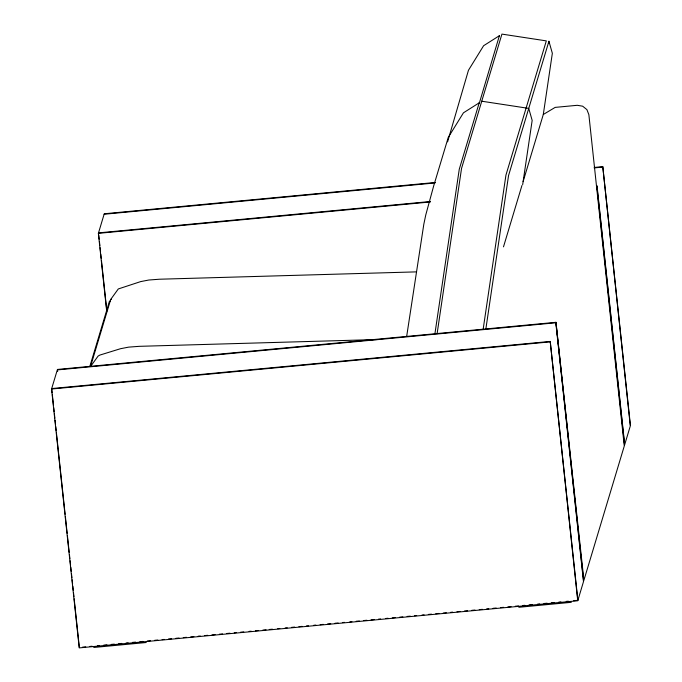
<?xml version="1.0" encoding="UTF-8"?>
<svg xmlns="http://www.w3.org/2000/svg" width="682" height="682" viewBox="0 0 682 682"><rect width="100%" height="100%" fill="white"/><g stroke="black" fill="none" stroke-linecap="round" stroke-linejoin="round"><path stroke-width="1.02" d="M479.165 103.314L479.207 102.829L463.436 112.828L448.27 137.389L433.692 185.862L425.756 214.992L423.82 224.233L406.643 336.576M499.352 36.197L499.394 35.711L483.623 45.711L468.457 70.272L447.588 141.847M434.954 333.515L459.267 169.23L479.207 102.829M437.102 333.72L461.561 168.335L501.926 34.1L546.316 40.886L505.942 175.121L483.137 329.389M485.84 329.116L508.559 175.513L548.925 41.287L552.343 53.29L543.298 114.491L523.111 181.6M522.659 184.686L532.165 120.407L528.738 108.395L481.748 101.217M548.609 43.384L548.925 41.287M479.233 103.476L499.394 35.711M52.147 392.781L51.696 388.561L57.305 369.917L555.821 322.782L555.966 322.313L57.441 369.448L57.672 371.562M106.75 311.717L98.37 233.346L104.261 213.773L435.193 182.486M89.905 366.208L109.478 301.129L110.535 301.094M415.909 271.888L159.511 279.219L148.812 280.021L140.68 281.598L118.293 288.955L110.706 299.441L90.825 365.518L91.49 365.723M503.487 246.858L521.935 185.513M550.076 341.887L51.559 389.021L79.223 647.9L577.739 600.765L550.221 341.426L51.696 388.561M624.559 445.09L596.895 186.22L597.031 185.751L624.695 444.63L630.304 425.986L602.777 166.638L594.295 167.448M573.639 600.706L577.884 600.305L583.485 581.661L555.821 322.782M543.298 114.491L555.165 107.389L577.262 105.301L582.658 106.196L586.904 109.623L588.864 114.661L624.277 446.028L583.911 580.263L555.966 322.313L583.63 581.192M110.706 299.441L111.498 299.193M91.32 366.311L90.518 366.549L98.114 356.072L99.802 355.1L120.501 348.715L128.634 347.129L139.324 346.328L376.575 339.551M104.116 214.242L435.048 182.955M594.15 167.908L602.641 167.107M98.515 232.886L430.504 201.497M98.37 233.346L430.368 201.966M82.548 647.133L85.727 646.834M89.964 646.434L92.087 646.229M97.39 645.726L99.512 645.53M103.758 645.129L106.938 644.822M111.183 644.422L114.363 644.123M118.608 643.723L121.788 643.424M126.034 643.024L128.156 642.819M132.393 642.418L135.582 642.12M139.819 641.719L142.998 641.421M147.244 641.012L150.424 640.713M154.669 640.313L157.849 640.014M162.094 639.614L164.217 639.409M168.463 639.008L171.642 638.71M175.888 638.309L179.068 638.011M183.305 637.61L186.493 637.303M190.73 636.903L193.918 636.604M198.155 636.204L200.278 635.999M204.523 635.598L207.703 635.3M211.949 634.899L215.128 634.601M219.374 634.2L222.554 633.893M226.799 633.493L229.979 633.194M234.224 632.794L236.339 632.589M240.584 632.188L243.764 631.89M249.075 631.387L251.189 631.191M255.435 630.79L258.614 630.483M262.86 630.083L266.04 629.784M269.22 629.486L272.408 629.179M277.71 628.685L279.833 628.48M285.136 627.977L287.258 627.781M291.495 627.38L294.684 627.073M298.921 626.673L302.109 626.374M306.346 625.974L308.469 625.769M313.771 625.275L315.894 625.07M320.139 624.669L323.319 624.371M327.565 623.97L330.744 623.663M334.99 623.263L338.17 622.964M342.407 622.564L344.529 622.359M349.832 621.865L351.955 621.66M356.2 621.259L359.38 620.961M363.625 620.56L366.805 620.253M371.051 619.853L374.23 619.554M378.476 619.154L380.599 618.958M385.901 618.455L388.024 618.25M392.261 617.849L395.449 617.551M399.686 617.15L402.866 616.852M407.111 616.443L410.291 616.144M414.537 615.744L416.659 615.548M421.962 615.045L424.085 614.84M428.33 614.439L431.51 614.141M435.747 613.74L438.935 613.442M443.172 613.041L446.36 612.734M450.597 612.334L452.72 612.138M456.966 611.737L460.145 611.43M464.391 611.029L467.571 610.731M471.816 610.33L474.996 610.032M479.241 609.631L482.421 609.324M486.667 608.924L488.781 608.728M493.026 608.327L496.206 608.02M500.452 607.619L503.631 607.321M507.877 606.92L511.057 606.622M515.302 606.221L518.482 605.914M522.727 605.514L524.85 605.318M529.087 604.917L532.275 604.61M537.578 604.116L539.701 603.911M543.938 603.51L547.126 603.212M551.363 602.811L554.551 602.504M558.788 602.104L560.911 601.908M566.213 601.405L568.336 601.2M93.766 647.474L146.246 642.512M518.823 607.287L571.294 602.325M602.777 166.638L630.441 425.517M550.221 341.426L577.884 600.305M98.737 235L99.188 239.22M99.419 241.334L99.862 245.563M100.092 247.677L100.544 251.905M100.766 254.019L101.217 258.248M101.448 260.353L106.75 310.02M52.369 394.895L53.503 405.466M53.725 407.58L54.176 411.8M54.407 413.914L54.858 418.143M55.08 420.257L55.532 424.485M55.762 426.6L56.214 430.819M56.436 432.934L65.131 514.296M65.361 516.41L67.168 533.315M67.39 535.43L69.197 552.335M69.428 554.449L69.879 558.677M70.101 560.792L70.553 565.02M70.783 567.126L71.235 571.354M71.457 573.468L71.908 577.697M72.139 579.811L72.59 584.039M72.812 586.145L73.264 590.373M73.486 592.488L73.937 596.716M74.168 598.83L79.359 647.431"/></g></svg>
